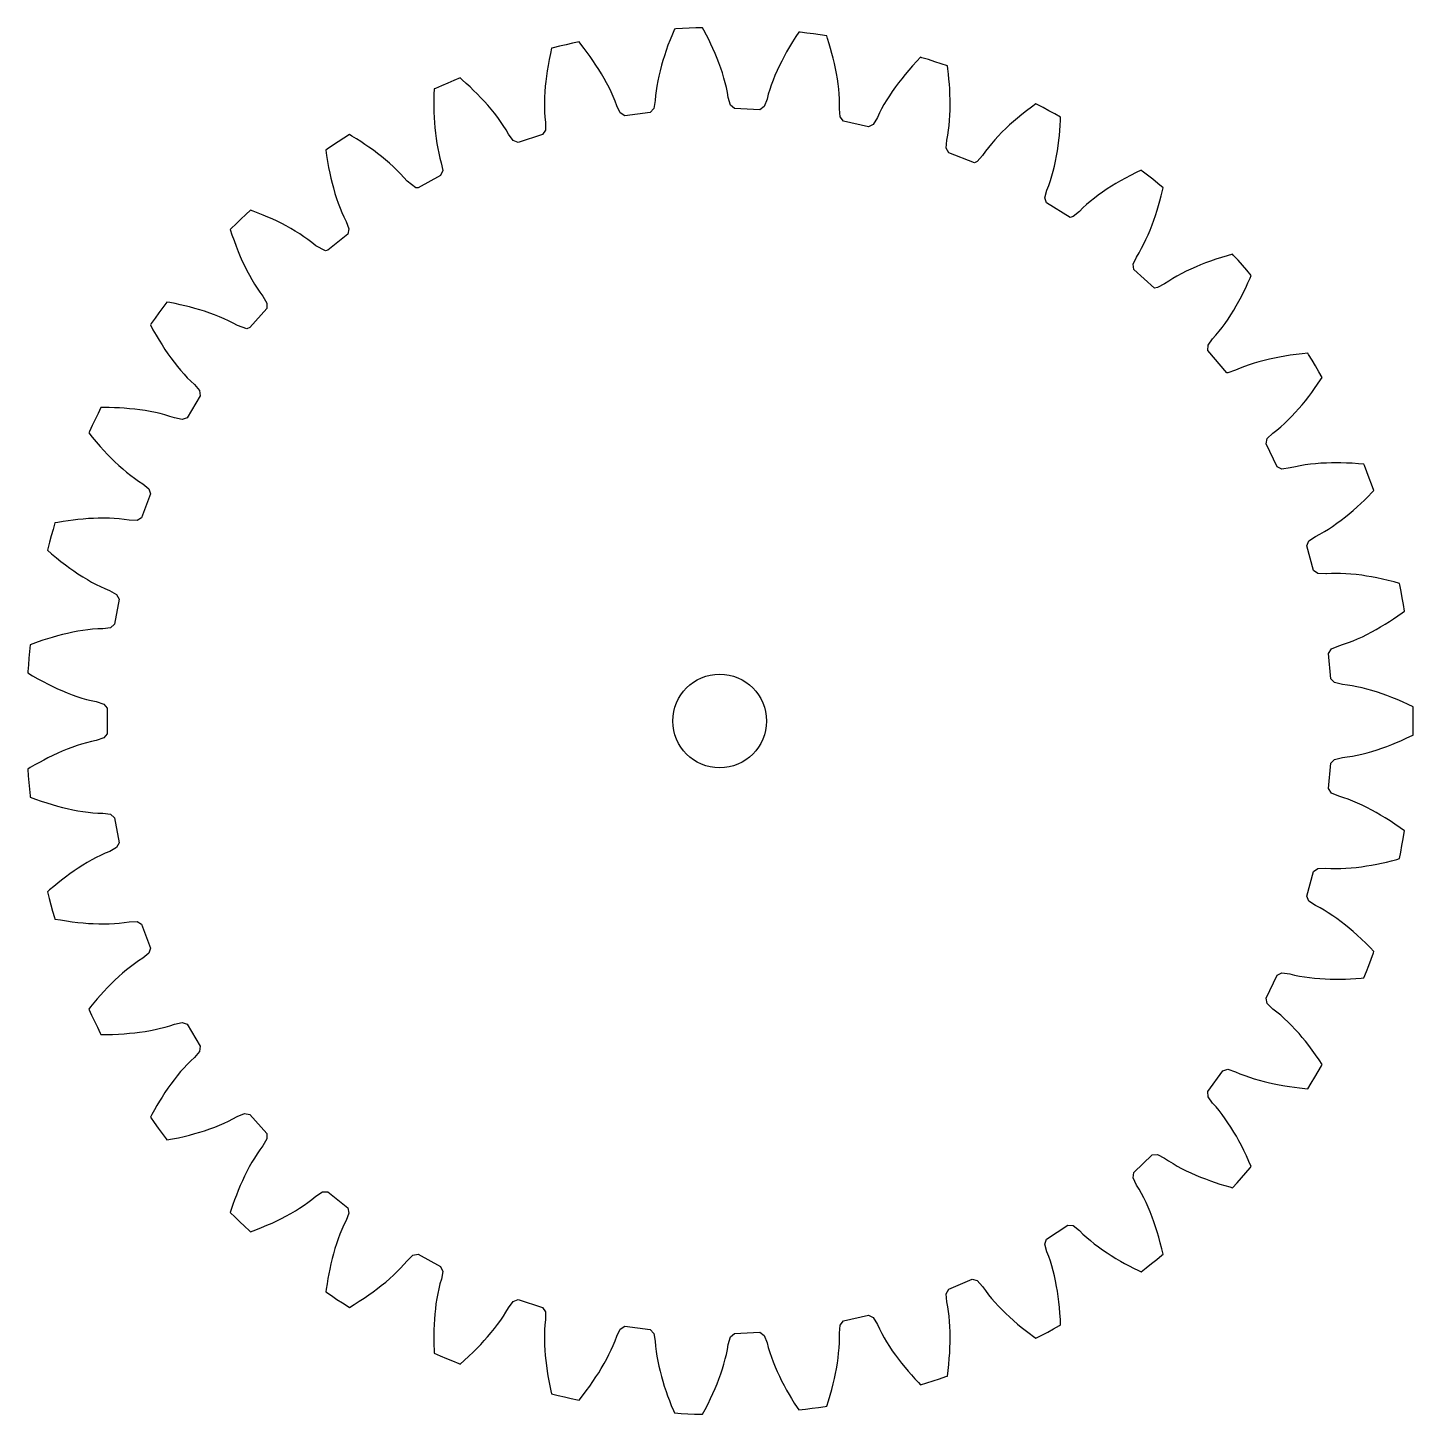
# Model space of a CAD drawing. Extents: x -36.9 to 37, y -37 to 37.
import ezdxf

# ---------------------------------------------------------------- set-up
doc = ezdxf.new("R2010")
doc.units = 0
doc.header["$MEASUREMENT"] = 0

msp = doc.modelspace()

# ---------------------------------------------------------------- linework, layer by layer
at = {"color": 13}
for points in [[(33.218, -1.949), (33.479, -1.918), (33.751, -1.874), (34.008, -1.824), (34.261, -1.766), (34.537, -1.695), (34.798, -1.621), (35.075, -1.535), (35.326, -1.451), (35.588, -1.356), (35.862, -1.251), (36.099, -1.155), (36.343, -1.051), (36.594, -0.939), (36.853, -0.818), (36.992, -0.75), (36.998, -0.395), (37, -0.04), (36.999, 0.316), (36.994, 0.671), (36.992, 0.75), (36.728, 0.877), (36.428, 1.014), (36.139, 1.139), (35.86, 1.252), (35.591, 1.355), (35.334, 1.448), (35.088, 1.531), (34.796, 1.622), (34.523, 1.699), (34.27, 1.764), (33.991, 1.827), (33.741, 1.876), (33.487, 1.917), (33.22, 1.948), (32.807, 2.046), (32.608, 2.252), (32.486, 3.607), (32.645, 3.844), (33.032, 4.014), (33.283, 4.091), (33.543, 4.182), (33.787, 4.278), (34.026, 4.38), (34.285, 4.499), (34.528, 4.618), (34.785, 4.752), (35.017, 4.88), (35.258, 5.02), (35.509, 5.172), (35.725, 5.309), (35.947, 5.455), (36.174, 5.61), (36.407, 5.776), (36.532, 5.867), (36.474, 6.218), (36.412, 6.568), (36.348, 6.917), (36.279, 7.266), (36.264, 7.344), (35.981, 7.421), (35.662, 7.502), (35.355, 7.573), (35.06, 7.635), (34.777, 7.689), (34.507, 7.734), (34.25, 7.772), (33.947, 7.809), (33.665, 7.836), (33.404, 7.855), (33.118, 7.867), (32.904, 7.871), (32.64, 7.866), (32.364, 7.851), (32.338, 7.849), (31.915, 7.872), (31.682, 8.038), (31.32, 9.35), (31.434, 9.612), (31.784, 9.848), (32.018, 9.968), (32.257, 10.105), (32.48, 10.242), (32.697, 10.385), (32.931, 10.548), (33.148, 10.709), (33.378, 10.887), (33.583, 11.054), (33.795, 11.235), (34.015, 11.429), (34.203, 11.602), (34.395, 11.786), (34.591, 11.979), (34.791, 12.183), (34.897, 12.296), (34.777, 12.63), (34.654, 12.964), (34.528, 13.296), (34.399, 13.627), (34.37, 13.701), (34.077, 13.727), (33.749, 13.749), (33.434, 13.764), (33.133, 13.773), (32.916, 13.775), (32.639, 13.772), (32.376, 13.765), (32.067, 13.749), (31.78, 13.727), (31.515, 13.699), (31.226, 13.661), (30.97, 13.619), (30.711, 13.568), (30.442, 13.504), (29.996, 13.444), (29.738, 13.566), (29.147, 14.792), (29.213, 15.07), (29.515, 15.365), (29.724, 15.525), (29.935, 15.702), (30.129, 15.877), (30.317, 16.056), (30.518, 16.259), (30.704, 16.456), (30.897, 16.672), (31.069, 16.873), (31.246, 17.089), (31.427, 17.319), (31.581, 17.523), (31.738, 17.738), (31.896, 17.963), (32.056, 18.2), (32.141, 18.329), (31.963, 18.637), (31.783, 18.943), (31.599, 19.248), (31.413, 19.551), (31.371, 19.618), (31.079, 19.591), (30.752, 19.554), (30.439, 19.513), (30.141, 19.467), (29.858, 19.418), (29.589, 19.366), (29.336, 19.311), (29.039, 19.239), (28.765, 19.166), (28.514, 19.091), (28.242, 19.003), (28.003, 18.916), (27.763, 18.821), (27.518, 18.711), (27.114, 18.584), (27.061, 18.579), (26.038, 19.759), (26.053, 20.044), (26.297, 20.388), (26.474, 20.583), (26.65, 20.795), (26.81, 21.001), (26.963, 21.211), (27.125, 21.447), (27.272, 21.674), (27.424, 21.921), (27.557, 22.149), (27.693, 22.393), (27.83, 22.653), (27.945, 22.881), (28.061, 23.12), (28.176, 23.37), (28.291, 23.631), (28.352, 23.774), (28.122, 24.045), (27.89, 24.314), (27.655, 24.581), (27.417, 24.845), (27.364, 24.904), (27.081, 24.825), (26.766, 24.731), (26.466, 24.635), (26.181, 24.537), (25.911, 24.437), (25.656, 24.338), (25.416, 24.238), (25.137, 24.115), (24.88, 23.994), (24.647, 23.876), (24.395, 23.74), (24.175, 23.612), (23.957, 23.475), (23.735, 23.324), (23.36, 23.126), (23.188, 23.102), (22.091, 24.09), (22.055, 24.374), (22.234, 24.756), (22.373, 24.979), (22.509, 25.219), (22.629, 25.451), (22.742, 25.685), (22.859, 25.945), (22.964, 26.195), (23.069, 26.465), (23.159, 26.714), (23.249, 26.978), (23.338, 27.258), (23.41, 27.503), (23.481, 27.759), (23.55, 28.025), (23.617, 28.303), (23.651, 28.454), (23.377, 28.68), (23.1, 28.903), (22.821, 29.124), (22.54, 29.342), (22.478, 29.39), (22.213, 29.262), (21.92, 29.113), (21.642, 28.964), (21.379, 28.817), (21.131, 28.671), (20.898, 28.528), (20.68, 28.387), (20.427, 28.216), (20.196, 28.051), (19.987, 27.893), (19.764, 27.714), (19.57, 27.549), (19.38, 27.376), (19.189, 27.187), (18.855, 26.926), (18.69, 26.871), (17.435, 27.648), (17.348, 27.92), (17.457, 28.328), (17.553, 28.573), (17.644, 28.833), (17.721, 29.083), (17.791, 29.333), (17.859, 29.61), (17.917, 29.874), (17.973, 30.159), (18.017, 30.42), (18.059, 30.696), (18.096, 30.987), (18.123, 31.241), (18.148, 31.505), (18.168, 31.78), (18.184, 32.065), (18.19, 32.22), (17.88, 32.393), (17.568, 32.563), (17.254, 32.731), (16.939, 32.895), (16.869, 32.931), (16.631, 32.758), (16.369, 32.559), (16.122, 32.363), (15.89, 32.171), (15.672, 31.984), (15.468, 31.801), (15.279, 31.623), (15.061, 31.41), (14.863, 31.206), (14.686, 31.014), (14.498, 30.798), (14.337, 30.601), (14.18, 30.396), (14.026, 30.176), (13.744, 29.86), (13.592, 29.777), (12.218, 30.316), (12.084, 30.569), (12.118, 30.99), (12.169, 31.248), (12.212, 31.52), (12.244, 31.78), (12.267, 32.038), (12.285, 32.323), (12.295, 32.593), (12.299, 32.884), (12.296, 33.148), (12.287, 33.427), (12.272, 33.72), (12.254, 33.975), (12.23, 34.239), (12.201, 34.513), (12.166, 34.797), (12.145, 34.95), (11.809, 35.065), (11.471, 35.177), (11.133, 35.285), (10.793, 35.391), (10.718, 35.414), (10.515, 35.201), (10.293, 34.958), (10.084, 34.722), (9.89, 34.491), (9.709, 34.268), (9.542, 34.052), (9.387, 33.843), (9.21, 33.594), (9.052, 33.359), (8.912, 33.137), (8.766, 32.892), (8.642, 32.669), (8.525, 32.44), (8.412, 32.196), (8.192, 31.834), (7.935, 31.708), (6.608, 32.011), (6.432, 32.236), (6.39, 32.656), (6.394, 32.919), (6.388, 33.194), (6.372, 33.455), (6.349, 33.714), (6.316, 33.997), (6.278, 34.265), (6.229, 34.551), (6.18, 34.811), (6.121, 35.084), (6.054, 35.369), (5.991, 35.617), (5.92, 35.873), (5.843, 36.137), (5.757, 36.41), (5.709, 36.557), (5.358, 36.61), (5.006, 36.66), (4.653, 36.706), (4.3, 36.749), (4.222, 36.758), (4.061, 36.513), (3.885, 36.235), (3.723, 35.964), (3.573, 35.703), (3.434, 35.451), (3.308, 35.208), (3.193, 34.975), (3.064, 34.699), (2.95, 34.439), (2.852, 34.196), (2.752, 33.928), (2.67, 33.687), (2.596, 33.441), (2.528, 33.18), (2.376, 32.785), (2.146, 32.615), (0.786, 32.676), (0.573, 32.866), (0.456, 33.272), (0.414, 33.531), (0.358, 33.801), (0.296, 34.055), (0.227, 34.306), (0.144, 34.579), (0.059, 34.835), (-0.04, 35.108), (-0.135, 35.355), (-0.242, 35.613), (-0.359, 35.882), (-0.465, 36.114), (-0.58, 36.353), (-0.704, 36.6), (-0.836, 36.853), (-0.91, 36.989), (-1.265, 36.978), (-1.621, 36.964), (-1.976, 36.947), (-2.33, 36.926), (-2.409, 36.921), (-2.524, 36.651), (-2.647, 36.346), (-2.759, 36.051), (-2.86, 35.767), (-2.951, 35.495), (-3.032, 35.233), (-3.104, 34.984), (-3.181, 34.688), (-3.246, 34.412), (-3.3, 34.156), (-3.351, 33.875), (-3.388, 33.623), (-3.417, 33.367), (-3.437, 33.099), (-3.516, 32.682), (-3.712, 32.474), (-5.061, 32.292), (-5.305, 32.44), (-5.492, 32.819), (-5.58, 33.066), (-5.683, 33.322), (-5.789, 33.561), (-5.902, 33.795), (-6.032, 34.049), (-6.162, 34.286), (-6.308, 34.537), (-6.446, 34.763), (-6.597, 34.998), (-6.76, 35.241), (-6.906, 35.451), (-7.062, 35.666), (-7.228, 35.886), (-7.403, 36.111), (-7.5, 36.232), (-7.848, 36.158), (-8.195, 36.081), (-8.541, 36.001), (-8.887, 35.917), (-8.963, 35.898), (-9.028, 35.611), (-9.094, 35.289), (-9.152, 34.979), (-9.2, 34.682), (-9.241, 34.397), (-9.274, 34.126), (-9.3, 33.867), (-9.324, 33.563), (-9.339, 33.28), (-9.346, 33.018), (-9.345, 32.732), (-9.337, 32.478), (-9.32, 32.22), (-9.292, 31.953), (-9.295, 31.529), (-9.451, 31.29), (-10.745, 30.869), (-11.012, 30.972), (-11.264, 31.311), (-11.395, 31.539), (-11.542, 31.772), (-11.689, 31.988), (-11.841, 32.198), (-12.015, 32.424), (-12.185, 32.635), (-12.374, 32.856), (-12.55, 33.053), (-12.74, 33.257), (-12.944, 33.468), (-13.125, 33.648), (-13.317, 33.832), (-13.519, 34.019), (-13.732, 34.209), (-13.849, 34.31), (-14.178, 34.176), (-14.506, 34.038), (-14.832, 33.897), (-15.157, 33.753), (-15.229, 33.721), (-15.242, 33.427), (-15.249, 33.098), (-15.25, 32.783), (-15.245, 32.482), (-15.234, 32.194), (-15.219, 31.921), (-15.198, 31.662), (-15.167, 31.359), (-15.131, 31.077), (-15.091, 30.818), (-15.04, 30.537), (-14.986, 30.288), (-14.923, 30.038), (-14.848, 29.781), (-14.776, 29.363), (-14.886, 29.099), (-16.085, 28.454), (-16.206, 28.439), (-16.673, 28.796), (-16.843, 28.997), (-17.029, 29.2), (-17.213, 29.387), (-17.4, 29.566), (-17.611, 29.758), (-17.817, 29.934), (-18.041, 30.118), (-18.25, 30.281), (-18.473, 30.448), (-18.712, 30.619), (-18.922, 30.763), (-19.144, 30.91), (-19.376, 31.058), (-19.62, 31.207), (-19.753, 31.286), (-20.052, 31.095), (-20.35, 30.901), (-20.646, 30.704), (-20.94, 30.504), (-21.005, 30.459), (-20.965, 30.168), (-20.914, 29.843), (-20.859, 29.533), (-20.8, 29.238), (-20.738, 28.957), (-20.674, 28.691), (-20.607, 28.44), (-20.523, 28.146), (-20.437, 27.876), (-20.351, 27.628), (-20.251, 27.361), (-20.153, 27.126), (-20.047, 26.891), (-19.927, 26.651), (-19.781, 26.253), (-19.843, 25.974), (-20.907, 25.125), (-21.024, 25.088), (-21.547, 25.356), (-21.75, 25.524), (-21.969, 25.69), (-22.183, 25.841), (-22.4, 25.984), (-22.642, 26.135), (-22.875, 26.272), (-23.129, 26.413), (-23.364, 26.536), (-23.613, 26.66), (-23.878, 26.786), (-24.111, 26.89), (-24.355, 26.995), (-24.61, 27.099), (-24.877, 27.202), (-25.022, 27.256), (-25.282, 27.015), (-25.541, 26.771), (-25.797, 26.524), (-26.05, 26.275), (-26.106, 26.219), (-26.015, 25.94), (-25.907, 25.629), (-25.797, 25.334), (-25.686, 25.054), (-25.575, 24.789), (-25.464, 24.538), (-25.354, 24.303), (-25.219, 24.03), (-25.086, 23.779), (-24.958, 23.551), (-24.811, 23.306), (-24.673, 23.091), (-24.527, 22.879), (-24.365, 22.664), (-24.151, 22.299), (-24.162, 22.013), (-25.057, 20.988), (-25.23, 20.926), (-25.728, 21.101), (-25.958, 21.23), (-26.204, 21.355), (-26.441, 21.465), (-26.679, 21.567), (-26.945, 21.672), (-27.199, 21.765), (-27.474, 21.858), (-27.726, 21.938), (-27.994, 22.016), (-28.277, 22.092), (-28.525, 22.153), (-28.784, 22.212), (-29.054, 22.269), (-29.334, 22.323), (-29.486, 22.351), (-29.7, 22.066), (-29.91, 21.78), (-30.118, 21.492), (-30.323, 21.201), (-30.369, 21.136), (-30.229, 20.878), (-30.067, 20.592), (-29.906, 20.321), (-29.747, 20.065), (-29.59, 19.823), (-29.437, 19.597), (-29.286, 19.385), (-29.104, 19.141), (-28.929, 18.918), (-28.762, 18.716), (-28.573, 18.501), (-28.4, 18.315), (-28.218, 18.132), (-28.02, 17.95), (-27.745, 17.628), (-27.704, 17.345), (-28.402, 16.177), (-28.67, 16.078), (-29.083, 16.168), (-29.332, 16.254), (-29.596, 16.333), (-29.849, 16.399), (-30.102, 16.457), (-30.381, 16.513), (-30.648, 16.559), (-30.935, 16.602), (-31.198, 16.634), (-31.475, 16.663), (-31.767, 16.687), (-32.022, 16.704), (-32.288, 16.716), (-32.563, 16.724), (-32.849, 16.727), (-32.907, 16.727), (-33.003, 16.727), (-33.162, 16.409), (-33.319, 16.089), (-33.472, 15.768), (-33.622, 15.446), (-33.655, 15.374), (-33.471, 15.145), (-33.26, 14.892), (-33.054, 14.654), (-32.852, 14.431), (-32.655, 14.221), (-32.463, 14.026), (-32.277, 13.845), (-32.054, 13.636), (-31.842, 13.448), (-31.641, 13.279), (-31.418, 13.102), (-31.213, 12.949), (-31.002, 12.802), (-30.775, 12.658), (-30.446, 12.391), (-30.356, 12.119), (-30.834, 10.846), (-31.081, 10.701), (-31.502, 10.716), (-31.762, 10.755), (-32.036, 10.786), (-32.297, 10.805), (-32.556, 10.817), (-32.842, 10.823), (-32.879, 10.823), (-33.153, 10.82), (-33.402, 10.811), (-33.667, 10.796), (-33.945, 10.775), (-34.237, 10.747), (-34.49, 10.717), (-34.754, 10.682), (-35.026, 10.641), (-35.307, 10.593), (-35.46, 10.565), (-35.559, 10.224), (-35.656, 9.881), (-35.749, 9.538), (-35.839, 9.194), (-35.859, 9.118), (-35.637, 8.925), (-35.385, 8.714), (-35.139, 8.517), (-34.9, 8.333), (-34.669, 8.162), (-34.446, 8.004), (-34.23, 7.859), (-33.974, 7.694), (-33.731, 7.546), (-33.504, 7.416), (-33.252, 7.281), (-33.024, 7.168), (-32.79, 7.061), (-32.541, 6.959), (-32.169, 6.755), (-32.032, 6.504), (-32.275, 5.166), (-32.492, 4.979), (-32.909, 4.918), (-33.172, 4.911), (-33.447, 4.892), (-33.707, 4.865), (-33.965, 4.83), (-34.246, 4.785), (-34.512, 4.734), (-34.796, 4.673), (-35.053, 4.612), (-35.323, 4.541), (-35.605, 4.461), (-35.85, 4.387), (-36.102, 4.305), (-36.363, 4.215), (-36.631, 4.118), (-36.776, 4.063), (-36.813, 3.71), (-36.847, 3.356), (-36.878, 3.002), (-36.905, 2.647), (-36.911, 2.569), (-36.658, 2.418), (-36.372, 2.256), (-36.095, 2.105), (-35.827, 1.967), (-35.569, 1.841), (-35.321, 1.725), (-35.084, 1.62), (-34.801, 1.504), (-34.537, 1.402), (-34.29, 1.315), (-34.018, 1.227), (-33.773, 1.156), (-33.524, 1.093), (-33.26, 1.037), (-32.859, 0.903), (-32.679, 0.68), (-32.679, -0.68), (-32.859, -0.903), (-33.259, -1.037), (-33.516, -1.091), (-33.783, -1.159), (-34.034, -1.232), (-34.281, -1.312), (-34.55, -1.407), (-34.803, -1.504), (-35.071, -1.615), (-35.313, -1.722), (-35.566, -1.839), (-35.83, -1.968), (-36.057, -2.085), (-36.291, -2.211), (-36.531, -2.345), (-36.778, -2.489), (-36.911, -2.569), (-36.884, -2.923), (-36.855, -3.277), (-36.821, -3.631), (-36.785, -3.985), (-36.776, -4.063), (-36.501, -4.166), (-36.191, -4.275), (-35.891, -4.374), (-35.603, -4.462), (-35.326, -4.54), (-35.062, -4.609), (-34.809, -4.67), (-34.511, -4.734), (-34.232, -4.787), (-33.973, -4.829), (-33.69, -4.867), (-33.437, -4.893), (-33.18, -4.911), (-32.911, -4.918), (-32.492, -4.979), (-32.275, -5.166), (-32.032, -6.504), (-32.169, -6.755), (-32.539, -6.959), (-32.783, -7.058), (-33.033, -7.172), (-33.267, -7.289), (-33.496, -7.412), (-33.744, -7.554), (-33.975, -7.695), (-34.219, -7.851), (-34.439, -7.999), (-34.666, -8.16), (-34.902, -8.334), (-35.105, -8.49), (-35.313, -8.655), (-35.525, -8.83), (-35.743, -9.016), (-35.859, -9.118), (-35.77, -9.462), (-35.677, -9.805), (-35.581, -10.148), (-35.482, -10.489), (-35.46, -10.565), (-35.171, -10.617), (-34.846, -10.669), (-34.533, -10.712), (-34.234, -10.747), (-33.948, -10.775), (-33.675, -10.796), (-33.416, -10.81), (-33.111, -10.82), (-32.827, -10.822), (-32.565, -10.818), (-32.28, -10.804), (-32.026, -10.785), (-31.77, -10.756), (-31.504, -10.716), (-31.081, -10.701), (-30.834, -10.846), (-30.356, -12.119), (-30.446, -12.391), (-30.774, -12.657), (-30.996, -12.798), (-31.222, -12.956), (-31.431, -13.112), (-31.634, -13.274), (-31.853, -13.458), (-32.055, -13.637), (-32.267, -13.835), (-32.457, -14.02), (-32.652, -14.219), (-32.853, -14.432), (-33.025, -14.622), (-33.2, -14.821), (-33.378, -15.032), (-33.558, -15.253), (-33.655, -15.374), (-33.505, -15.697), (-33.353, -16.018), (-33.197, -16.338), (-33.039, -16.656), (-33.003, -16.727), (-32.71, -16.726), (-32.381, -16.719), (-32.066, -16.706), (-31.765, -16.687), (-31.478, -16.664), (-31.206, -16.635), (-30.948, -16.603), (-30.647, -16.559), (-30.367, -16.51), (-30.11, -16.459), (-29.832, -16.394), (-29.586, -16.33), (-29.339, -16.256), (-29.084, -16.169), (-28.67, -16.078), (-28.402, -16.177), (-27.704, -17.345), (-27.745, -17.628), (-28.019, -17.949), (-28.212, -18.127), (-28.407, -18.322), (-28.585, -18.514), (-28.756, -18.709), (-28.938, -18.929), (-29.105, -19.142), (-29.278, -19.375), (-29.432, -19.59), (-29.589, -19.821), (-29.748, -20.067), (-29.884, -20.284), (-30.02, -20.511), (-30.157, -20.75), (-30.296, -21), (-30.369, -21.136), (-30.164, -21.427), (-29.957, -21.716), (-29.747, -22.003), (-29.534, -22.288), (-29.486, -22.351), (-29.197, -22.298), (-28.875, -22.232), (-28.567, -22.163), (-28.275, -22.091), (-27.997, -22.016), (-27.734, -21.94), (-27.486, -21.863), (-27.197, -21.765), (-26.931, -21.667), (-26.688, -21.57), (-26.425, -21.458), (-26.194, -21.35), (-25.965, -21.234), (-25.73, -21.102), (-25.339, -20.939), (-25.057, -20.988), (-24.162, -22.013), (-24.151, -22.299), (-24.364, -22.663), (-24.522, -22.873), (-24.679, -23.1), (-24.82, -23.32), (-24.953, -23.543), (-25.093, -23.792), (-25.219, -24.031), (-25.349, -24.291), (-25.461, -24.531), (-25.574, -24.785), (-25.687, -25.056), (-25.782, -25.293), (-25.875, -25.542), (-25.968, -25.801), (-26.059, -26.072), (-26.106, -26.219), (-25.853, -26.469), (-25.598, -26.716), (-25.34, -26.961), (-25.08, -27.203), (-25.022, -27.256), (-24.747, -27.153), (-24.441, -27.031), (-24.151, -26.908), (-23.876, -26.785), (-23.616, -26.662), (-23.371, -26.54), (-23.141, -26.419), (-22.874, -26.271), (-22.63, -26.128), (-22.407, -25.989), (-22.169, -25.831), (-21.961, -25.684), (-21.756, -25.528), (-21.548, -25.357), (-21.193, -25.127), (-20.907, -25.125), (-19.843, -25.974), (-19.781, -26.253), (-19.926, -26.649), (-20.044, -26.884), (-20.157, -27.135), (-20.257, -27.377), (-20.348, -27.62), (-20.441, -27.89), (-20.523, -28.148), (-20.604, -28.427), (-20.672, -28.683), (-20.737, -28.954), (-20.801, -29.24), (-20.851, -29.49), (-20.899, -29.752), (-20.943, -30.023), (-20.985, -30.306), (-21.005, -30.459), (-20.712, -30.66), (-20.416, -30.857), (-20.119, -31.052), (-19.819, -31.244), (-19.753, -31.286), (-19.501, -31.135), (-19.222, -30.96), (-18.958, -30.788), (-18.71, -30.617), (-18.476, -30.45), (-18.257, -30.286), (-18.052, -30.127), (-17.816, -29.933), (-17.601, -29.748), (-17.407, -29.572), (-17.2, -29.375), (-17.022, -29.193), (-16.848, -29.003), (-16.674, -28.798), (-16.365, -28.507), (-16.085, -28.454), (-14.886, -29.099), (-14.776, -29.363), (-14.847, -29.779), (-14.922, -30.031), (-14.988, -30.298), (-15.043, -30.554), (-15.09, -30.81), (-15.133, -31.092), (-15.167, -31.36), (-15.197, -31.649), (-15.218, -31.913), (-15.234, -32.191), (-15.245, -32.484), (-15.25, -32.74), (-15.25, -33.005), (-15.246, -33.281), (-15.236, -33.566), (-15.229, -33.721), (-14.904, -33.865), (-14.578, -34.007), (-14.251, -34.145), (-13.922, -34.281), (-13.849, -34.31), (-13.628, -34.117), (-13.385, -33.895), (-13.156, -33.678), (-12.942, -33.466), (-12.742, -33.26), (-12.556, -33.059), (-12.382, -32.866), (-12.184, -32.633), (-12.006, -32.413), (-11.846, -32.205), (-11.679, -31.974), (-11.536, -31.763), (-11.399, -31.545), (-11.265, -31.312), (-11.012, -30.972), (-10.745, -30.869), (-9.451, -31.29), (-9.295, -31.529), (-9.291, -31.951), (-9.319, -32.213), (-9.337, -32.488), (-9.346, -32.749), (-9.346, -33.009), (-9.338, -33.294), (-9.324, -33.564), (-9.302, -33.854), (-9.275, -34.117), (-9.242, -34.394), (-9.2, -34.684), (-9.159, -34.936), (-9.112, -35.198), (-9.058, -35.468), (-8.998, -35.747), (-8.963, -35.898), (-8.618, -35.982), (-8.272, -36.063), (-7.925, -36.141), (-7.577, -36.216), (-7.5, -36.232), (-7.317, -36.002), (-7.118, -35.74), (-6.931, -35.486)], [(-6.931, -35.486), (-6.759, -35.239), (-6.598, -35), (-6.451, -34.77), (-6.315, -34.548), (-6.162, -34.285), (-6.026, -34.036), (-5.906, -33.803), (-5.782, -33.545), (-5.679, -33.312), (-5.583, -33.073), (-5.492, -32.82), (-5.305, -32.44), (-5.061, -32.292), (-3.712, -32.474), (-3.516, -32.682), (-3.437, -33.097), (-3.418, -33.359), (-3.386, -33.633), (-3.348, -33.892), (-3.302, -34.147), (-3.243, -34.426), (-3.181, -34.69), (-3.107, -34.971), (-3.034, -35.225), (-2.952, -35.491), (-2.859, -35.77), (-2.774, -36.01), (-2.681, -36.259), (-2.58, -36.515), (-2.471, -36.779), (-2.409, -36.921), (-2.055, -36.943), (-1.699, -36.961), (-1.344, -36.976), (-0.989, -36.987), (-0.91, -36.989), (-0.771, -36.73), (-0.622, -36.437), (-0.484, -36.153), (-0.358, -35.88), (-0.243, -35.616), (-0.139, -35.363), (-0.045, -35.121), (0.059, -34.834), (0.149, -34.565), (0.225, -34.314), (0.301, -34.039), (0.36, -33.791), (0.412, -33.539), (0.456, -33.274), (0.573, -32.866), (0.786, -32.676), (2.146, -32.615), (2.376, -32.785), (2.528, -33.179), (2.594, -33.433), (2.673, -33.697), (2.758, -33.945), (2.849, -34.188), (2.956, -34.452), (3.064, -34.7), (3.187, -34.963), (3.304, -35.201), (3.433, -35.448), (3.574, -35.705), (3.701, -35.927), (3.837, -36.155), (3.982, -36.389), (4.136, -36.629), (4.222, -36.758), (4.575, -36.716), (4.927, -36.67), (5.28, -36.621), (5.631, -36.569), (5.709, -36.557), (5.799, -36.277), (5.895, -35.962), (5.979, -35.659), (6.055, -35.367), (6.121, -35.087), (6.178, -34.82), (6.227, -34.564), (6.278, -34.263), (6.318, -33.983), (6.348, -33.723), (6.374, -33.438), (6.388, -33.184), (6.394, -32.926), (6.39, -32.657), (6.432, -32.236), (6.608, -32.011), (7.935, -31.708), (8.192, -31.834), (8.412, -32.194), (8.522, -32.433), (8.647, -32.678), (8.774, -32.907), (8.907, -33.13), (9.06, -33.371), (9.211, -33.596), (9.379, -33.833), (9.536, -34.045), (9.707, -34.265), (9.892, -34.493), (10.056, -34.689), (10.231, -34.889), (10.415, -35.094), (10.61, -35.302), (10.718, -35.414), (11.057, -35.309), (11.396, -35.201), (11.734, -35.09), (12.07, -34.976), (12.145, -34.95), (12.184, -34.659), (12.221, -34.332), (12.25, -34.018), (12.272, -33.717), (12.287, -33.43), (12.296, -33.157), (12.299, -32.897), (12.295, -32.592), (12.284, -32.308), (12.268, -32.047), (12.242, -31.762), (12.211, -31.51), (12.171, -31.255), (12.118, -30.992), (12.084, -30.569), (12.218, -30.316), (13.469, -29.782), (13.744, -29.86), (14.025, -30.175), (14.176, -30.39), (14.343, -30.609), (14.509, -30.811), (14.68, -31.007), (14.873, -31.217), (15.062, -31.411), (15.269, -31.614), (15.462, -31.795), (15.67, -31.981), (15.892, -32.173), (16.089, -32.336), (16.296, -32.502), (16.514, -32.67), (16.743, -32.84), (16.869, -32.931), (17.184, -32.767), (17.498, -32.601), (17.811, -32.431), (18.122, -32.258), (18.19, -32.22), (18.177, -31.926), (18.155, -31.598), (18.128, -31.284), (18.096, -30.984), (18.059, -30.699), (18.019, -30.429), (17.975, -30.172), (17.917, -29.873), (17.856, -29.596), (17.793, -29.342), (17.716, -29.066), (17.641, -28.823), (17.556, -28.58), (17.457, -28.33), (17.348, -27.92), (17.435, -27.648), (18.57, -26.898), (18.855, -26.926), (19.188, -27.186), (19.374, -27.371), (19.578, -27.556), (19.778, -27.725), (19.98, -27.888), (20.208, -28.059), (20.428, -28.217), (20.669, -28.38), (20.891, -28.523), (21.128, -28.67), (21.381, -28.818), (21.604, -28.943), (21.837, -29.07), (22.082, -29.196), (22.338, -29.323), (22.478, -29.39), (22.759, -29.172), (23.038, -28.952), (23.315, -28.73), (23.59, -28.504), (23.651, -28.454), (23.585, -28.168), (23.505, -27.849), (23.422, -27.544), (23.337, -27.255), (23.25, -26.981), (23.162, -26.722), (23.074, -26.478), (22.963, -26.193), (22.853, -25.932), (22.746, -25.693), (22.622, -25.436), (22.504, -25.21), (22.377, -24.986), (22.235, -24.757), (22.055, -24.374), (22.091, -24.09), (23.075, -23.15), (23.36, -23.126), (23.733, -23.323), (23.95, -23.471), (24.184, -23.618), (24.41, -23.748), (24.639, -23.872), (24.894, -24), (25.138, -24.116), (25.404, -24.233), (25.648, -24.335), (25.908, -24.436), (26.183, -24.537), (26.425, -24.621), (26.677, -24.703), (26.94, -24.784), (27.215, -24.863), (27.364, -24.904), (27.602, -24.64), (27.838, -24.373), (28.07, -24.105), (28.301, -23.834), (28.352, -23.774), (28.236, -23.504), (28.1, -23.204), (27.964, -22.92), (27.829, -22.65), (27.694, -22.396), (27.562, -22.157), (27.431, -21.932), (27.271, -21.672), (27.116, -21.435), (26.968, -21.219), (26.8, -20.988), (26.644, -20.787), (26.479, -20.589), (26.299, -20.389), (26.053, -20.044), (26.038, -19.759), (26.838, -18.658), (27.114, -18.584), (27.516, -18.71), (27.756, -18.818), (28.012, -18.92), (28.258, -19.008), (28.505, -19.089), (28.779, -19.17), (29.04, -19.24), (29.323, -19.308), (29.581, -19.364), (29.855, -19.418), (30.144, -19.468), (30.396, -19.507), (30.659, -19.543), (30.933, -19.575), (31.217, -19.604), (31.371, -19.618), (31.558, -19.315), (31.742, -19.011), (31.923, -18.705), (32.102, -18.398), (32.141, -18.329), (31.979, -18.084), (31.792, -17.814), (31.607, -17.558), (31.426, -17.317), (31.248, -17.091), (31.075, -16.88), (30.906, -16.682), (30.703, -16.455), (30.508, -16.248), (30.324, -16.062), (30.117, -15.865), (29.927, -15.695), (29.73, -15.53), (29.517, -15.366), (29.213, -15.07), (29.147, -14.792), (29.738, -13.566), (29.996, -13.444), (30.415, -13.496), (30.67, -13.559), (30.94, -13.614), (31.198, -13.657), (31.456, -13.692), (31.739, -13.723), (32.009, -13.745), (32.299, -13.762), (32.563, -13.771), (32.842, -13.775), (33.135, -13.773), (33.391, -13.766), (33.656, -13.754), (33.931, -13.737), (34.216, -13.715), (34.37, -13.701), (34.5, -13.37), (34.627, -13.038), (34.75, -12.705), (34.871, -12.37), (34.897, -12.296), (34.694, -12.084), (34.462, -11.851), (34.234, -11.632), (34.013, -11.428), (33.798, -11.237), (33.589, -11.06), (33.388, -10.895), (33.147, -10.708), (32.919, -10.54), (32.704, -10.39), (32.465, -10.233), (32.249, -10.099), (32.025, -9.972), (31.786, -9.848), (31.434, -9.612), (31.32, -9.35), (31.682, -8.038), (31.915, -7.872), (32.336, -7.849), (32.599, -7.865), (32.874, -7.871), (33.135, -7.867), (33.395, -7.855), (33.68, -7.835), (33.949, -7.809), (34.237, -7.773), (34.499, -7.735), (34.774, -7.689), (35.062, -7.635), (35.312, -7.583), (35.571, -7.524), (35.839, -7.458), (36.115, -7.385), (36.264, -7.344), (36.333, -6.995), (36.398, -6.645), (36.46, -6.295), (36.519, -5.945), (36.532, -5.867), (36.294, -5.695), (36.024, -5.507), (35.761, -5.332), (35.507, -5.171), (35.261, -5.022), (35.024, -4.884), (34.797, -4.759), (34.527, -4.617), (34.272, -4.492), (34.034, -4.383), (33.771, -4.271), (33.534, -4.179), (33.291, -4.093), (33.034, -4.014), (32.645, -3.844), (32.486, -3.607), (32.608, -2.252), (32.807, -2.046), (33.218, -1.949)]]:
    msp.add_lwpolyline(points, dxfattribs=at)
msp.add_circle((0, 0), 2.5, dxfattribs=at)

doc.saveas('drawing.dxf')
